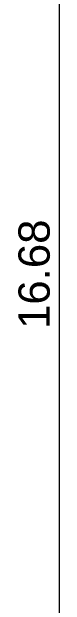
# Model space of a CAD drawing. Header units: metres. Extents: x 5 to 242, y -3 to 162.
# Drawn here: x 195.42 to 196.07, y 67.87 to 77.34 of the extents above; entities that cross this region are included whole.
import ezdxf

# ---------------------------------------------------------------- set-up
doc = ezdxf.new("R2010")
doc.units = ezdxf.units.M
doc.layers.add('1053_ARQ_BASE_MATADOURO_dwg', color=7, linetype='Continuous', lineweight=5, true_color=0x767676)
doc.layers.add('A-COTAS', color=7, linetype='Continuous', lineweight=9)
doc.styles.add('Arial', font='arial.ttf', dxfattribs={"height": 0.5})

# ---------------------------------------------------------------- blocks, each defined once
blk = doc.blocks.new('1053_ARQ_BASE_MATADOURO_dwg_arq geral tgov-4039641-TÉRREO 1_20')
at = {"layer": 'A-COTAS', "color": 253, "true_color": 0xaaaaaa}
blk.add_line((39.4661, -1.756), (39.4661, -18.3159), dxfattribs=at)
at = {"layer": 'A-COTAS', "insert": (38.8174, -10.0359), "char_height": 0.5, "width": 2.093205, "attachment_point": 2, "rotation": 90, "line_spacing_factor": 0.941778, "style": 'Arial'}
blk.add_mtext('16.68', dxfattribs=at)
blk = doc.blocks.new('1053_ARQ_BASE_MATADOURO_dwg-3625622-TÉRREO 1_20')
blk.add_blockref('1053_ARQ_BASE_MATADOURO_dwg_arq geral tgov-4039641-TÉRREO 1_20', (130.2098, 83.186))

msp = doc.modelspace()

# ---------------------------------------------------------------- block references
at = {"layer": '1053_ARQ_BASE_MATADOURO_dwg', "color": 253, "true_color": 0xaaaaaa}
msp.add_blockref('1053_ARQ_BASE_MATADOURO_dwg-3625622-TÉRREO 1_20', (26.3988, 0), dxfattribs=at)

doc.saveas('drawing.dxf')
